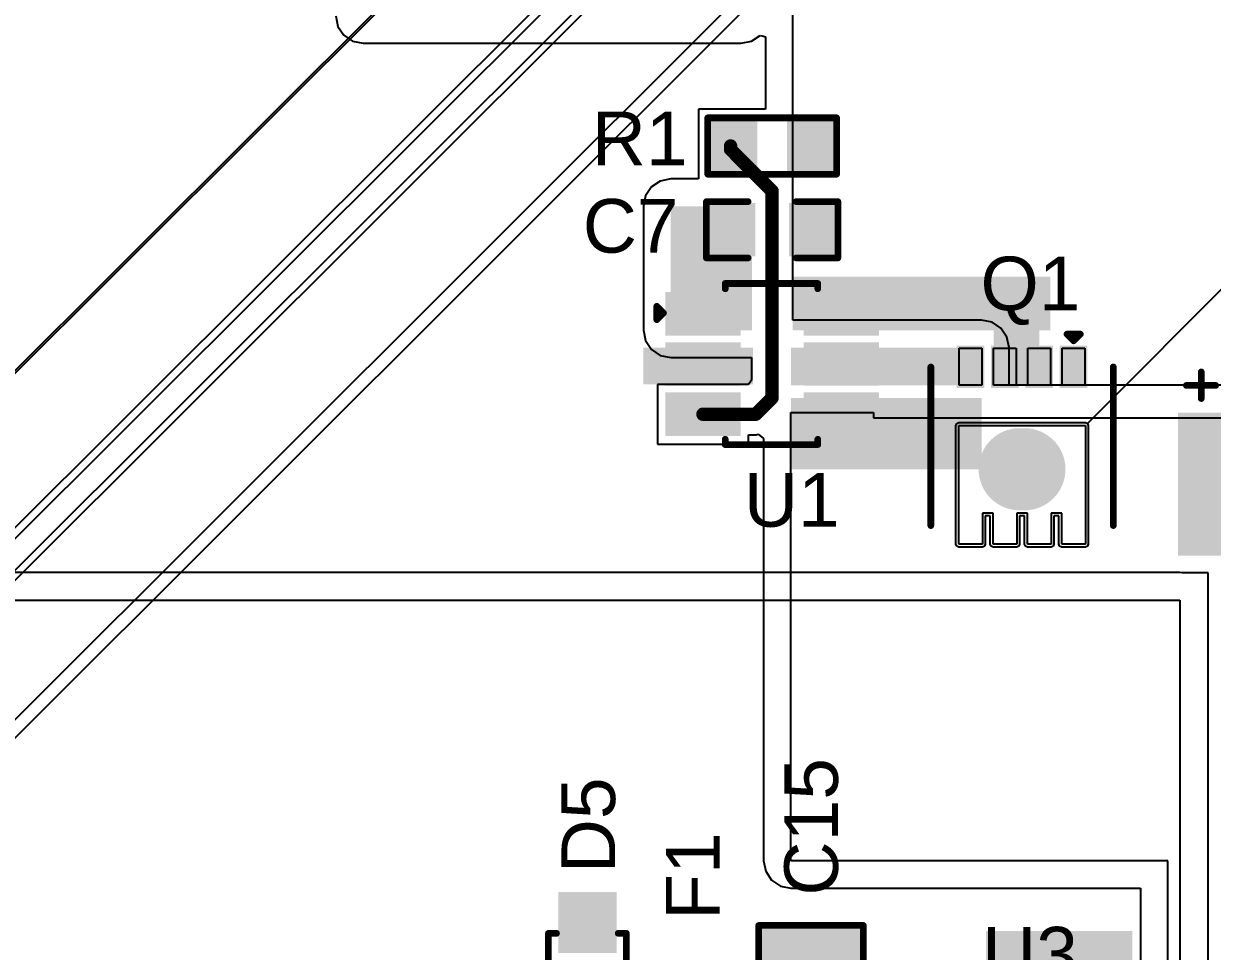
# Model space of a CAD drawing. Header units: inches. Extents: x -5 to 5258, y -4 to 5281.
# Drawn here: x 40.95 to 63.45, y 69.28 to 86.83 of the extents above; entities that cross this region are included whole.
import ezdxf

# ---------------------------------------------------------------- set-up
doc = ezdxf.new("R2010")
doc.units = ezdxf.units.IN
for name, color, linetype in [('Bottom Layer', 5, 'Continuous'), ('Top Layer', 1, 'Continuous'), ('Top Overlay', 2, 'Continuous'), ('Top Paste', 8, 'Continuous'), ('Top Solder', 216, 'Continuous')]:
    doc.layers.add(name, color=color, linetype=linetype)
doc.styles.add('Arial', font='', dxfattribs={"height": 0.2})
doc.styles.get('Arial').set_extended_font_data('Arial')

# ---------------------------------------------------------------- blocks, each defined once
blk = doc.blocks.new('28_UFQFPN__4_4__9')
at = {"layer": 'Top Solder'}
for p in [(-1.739, 1.711), (-1.589, -1.289), (-1.289, 2.211), (-1.289, -1.589), (1.561, -1.589), (1.711, 2.211), (2.211, 1.711), (2.211, -1.289)]:
    blk.add_line(p, (5248.373, 5235.421), dxfattribs=at)
blk = doc.blocks.new('SOT_23_6_14')
at = {"layer": 'Top Layer'}
for points in [[(-1.92, 1.26), (-0.7, 1.26), (-0.7, 0.64), (-1.92, 0.64)], [(0.7, 1.26), (1.92, 1.26), (1.92, 0.64), (0.7, 0.64)], [(-1.92, 0.31), (-0.7, 0.31), (-0.7, -0.31), (-1.92, -0.31)], [(0.7, 0.31), (1.92, 0.31), (1.92, -0.31), (0.7, -0.31)], [(-1.92, -0.64), (-0.7, -0.64), (-0.7, -1.26), (-1.92, -1.26)], [(0.7, -0.64), (1.92, -0.64), (1.92, -1.26), (0.7, -1.26)]]:
    blk.add_hatch(color=1, dxfattribs=at).paths.add_polyline_path(points)
at = {"layer": 'Top Paste'}
for points in [[(-1.92, 1.26), (-0.7, 1.26), (-0.7, 0.64), (-1.92, 0.64)], [(0.7, 1.26), (1.92, 1.26), (1.92, 0.64), (0.7, 0.64)], [(-1.92, 0.31), (-0.7, 0.31), (-0.7, -0.31), (-1.92, -0.31)], [(0.7, 0.31), (1.92, 0.31), (1.92, -0.31), (0.7, -0.31)], [(-1.92, -0.64), (-0.7, -0.64), (-0.7, -1.26), (-1.92, -1.26)], [(0.7, -0.64), (1.92, -0.64), (1.92, -1.26), (0.7, -1.26)]]:
    blk.add_hatch(color=8, dxfattribs=at).paths.add_polyline_path(points)
at = {"layer": 'Top Solder'}
for points in [[(-2.022, 1.362), (-0.598, 1.362), (-0.598, 0.538), (-2.022, 0.538)], [(0.598, 1.362), (2.022, 1.362), (2.022, 0.538), (0.598, 0.538)], [(-2.022, 0.412), (-0.598, 0.412), (-0.598, -0.412), (-2.022, -0.412)], [(0.598, 0.412), (2.022, 0.412), (2.022, -0.412), (0.598, -0.412)], [(-2.022, -0.538), (-0.598, -0.538), (-0.598, -1.362), (-2.022, -1.362)], [(0.598, -0.538), (2.022, -0.538), (2.022, -1.362), (0.598, -1.362)]]:
    blk.add_hatch(color=216, dxfattribs=at).paths.add_polyline_path(points)
at = {"layer": 'Top Overlay', "const_width": 0.127}
for points in [[(-0.889, 1.524), (0.864, 1.524)], [(-0.889, 1.424), (-0.889, 1.524)], [(0.864, 1.424), (0.864, 1.524)], [(-2.184, 1.092), (-2.057, 0.965)], [(-2.184, 0.838), (-2.184, 1.092)], [(-2.184, 0.838), (-2.057, 0.965)], [(-0.889, -1.524), (-0.889, -1.424)], [(-0.889, -1.524), (0.864, -1.524)], [(0.864, -1.524), (0.864, -1.424)]]:
    blk.add_lwpolyline(points, dxfattribs=at)
at = {"layer": 'Top Overlay', "const_width": 0.0635}
for points in [[(-0.921, 1.524, 1), (-0.857, 1.524, 1)], [(-0.921, 1.524, 1), (-0.857, 1.524, 1)], [(0.832, 1.524, 1), (0.895, 1.524, 1)], [(0.832, 1.524, 1), (0.895, 1.524, 1)], [(-0.921, 1.424, 1), (-0.857, 1.424, 1)], [(0.832, 1.424, 1), (0.895, 1.424, 1)], [(-2.216, 1.092, 1), (-2.153, 1.092, 1)], [(-2.216, 1.092, 1), (-2.153, 1.092, 1)], [(-2.216, 0.838, 1), (-2.153, 0.838, 1)], [(-2.216, 0.838, 1), (-2.153, 0.838, 1)], [(-2.089, 0.965, 1), (-2.026, 0.965, 1)], [(-2.089, 0.965, 1), (-2.026, 0.965, 1)], [(-0.921, -1.424, 1), (-0.857, -1.424, 1)], [(-0.921, -1.524, 1), (-0.857, -1.524, 1)], [(-0.921, -1.524, 1), (-0.857, -1.524, 1)], [(0.832, -1.424, 1), (0.895, -1.424, 1)], [(0.832, -1.524, 1), (0.895, -1.524, 1)], [(0.832, -1.524, 1), (0.895, -1.524, 1)]]:
    blk.add_lwpolyline(points, format="xyb", close=True, dxfattribs=at)
blk = doc.blocks.new('R___0603_89')
at = {"layer": 'Top Layer'}
for points in [[(-0.381, 0.4445), (-0.381, -0.4445), (-1.143, -0.4445), (-1.143, 0.4445)], [(1.143, 0.4445), (1.143, -0.4445), (0.381, -0.4445), (0.381, 0.4445)]]:
    blk.add_hatch(color=1, dxfattribs=at).paths.add_polyline_path(points)
at = {"layer": 'Top Paste'}
for points in [[(-0.381, 0.4445), (-0.381, -0.4445), (-1.143, -0.4445), (-1.143, 0.4445)], [(1.143, 0.4445), (1.143, -0.4445), (0.381, -0.4445), (0.381, 0.4445)]]:
    blk.add_hatch(color=8, dxfattribs=at).paths.add_polyline_path(points)
at = {"layer": 'Top Solder'}
for points in [[(-0.2794, 0.5461), (-0.2794, -0.5461), (-1.2446, -0.5461), (-1.2446, 0.5461)], [(1.2446, 0.5461), (1.2446, -0.5461), (0.2794, -0.5461), (0.2794, 0.5461)]]:
    blk.add_hatch(color=216, dxfattribs=at).paths.add_polyline_path(points)
at = {"layer": 'Top Overlay', "const_width": 0.127}
for points in [[(1.2192, 0.5334), (-1.2192, 0.5334)], [(-1.2192, 0.5334), (-1.2192, -0.5334)], [(1.2192, 0.5334), (1.2192, -0.5334)], [(1.2192, -0.5334), (-1.2192, -0.5334)]]:
    blk.add_lwpolyline(points, dxfattribs=at)
at = {"layer": 'Top Overlay', "const_width": 0.0635}
for points in [[(-1.25095, 0.5334, 1), (-1.18745, 0.5334, 1)], [(-1.25095, 0.5334, 1), (-1.18745, 0.5334, 1)], [(1.18745, 0.5334, 1), (1.25095, 0.5334, 1)], [(1.18745, 0.5334, 1), (1.25095, 0.5334, 1)], [(-1.25095, -0.5334, 1), (-1.18745, -0.5334, 1)], [(-1.25095, -0.5334, 1), (-1.18745, -0.5334, 1)], [(1.18745, -0.5334, 1), (1.25095, -0.5334, 1)], [(1.18745, -0.5334, 1), (1.25095, -0.5334, 1)]]:
    blk.add_lwpolyline(points, format="xyb", close=True, dxfattribs=at)
blk = doc.blocks.new('P____DI_3333_8_91')
at = {"layer": 'Top Layer'}
for points in [[(-0.62, 1.185), (-0.62, 0.765), (-1.32, 0.765), (-1.32, 1.185)], [(-0.62, 0.535), (-0.62, 0.115), (-1.32, 0.115), (-1.32, 0.535)], [(-0.62, -0.115), (-0.62, -0.535), (-1.32, -0.535), (-1.32, -0.115)], [(-0.62, -0.765), (-0.62, -1.185), (-1.32, -1.185), (-1.32, -0.765)]]:
    blk.add_hatch(color=1, dxfattribs=at).paths.add_polyline_path(points)
h = blk.add_hatch(color=1, dxfattribs=at)
edge = h.paths.add_edge_path()
edge.add_arc((0.97, 0.045), 0.675, 0, 180)
edge.add_line((0.295, 0.045), (0.295, -0.045))
edge.add_arc((0.97, -0.045), 0.675, 180, 360)
edge.add_line((1.645, -0.045), (1.645, 0.045))
at = {"layer": 'Top Paste'}
h = blk.add_hatch(color=8, dxfattribs=at)
edge = h.paths.add_edge_path()
edge.add_arc((0.97, 0.045), 0.675, 0, 180)
edge.add_line((0.295, 0.045), (0.295, -0.045))
edge.add_arc((0.97, -0.045), 0.675, 180, 360)
edge.add_line((1.645, -0.045), (1.645, 0.045))
at = {"layer": 'Top Solder'}
for points in [[(-0.57, 1.235), (-0.57, 0.715), (-1.37, 0.715), (-1.37, 1.235)], [(-0.57, 0.585), (-0.57, 0.065), (-1.37, 0.065), (-1.37, 0.585)], [(-0.57, -0.065), (-0.57, -0.585), (-1.37, -0.585), (-1.37, -0.065)], [(-0.57, -0.715), (-0.57, -1.235), (-1.37, -1.235), (-1.37, -0.715)]]:
    blk.add_hatch(color=216, dxfattribs=at).paths.add_polyline_path(points)
h = blk.add_hatch(color=216, dxfattribs=at)
edge = h.paths.add_edge_path()
edge.add_arc((0.97, 0.045), 0.777, 0, 180)
edge.add_line((0.193, 0.045), (0.193, -0.045))
edge.add_arc((0.97, -0.045), 0.777, 180, 360)
edge.add_line((1.747, -0.045), (1.747, 0.045))
at = {"layer": 'Top Layer'}
for p, q in [((0.14, 1.2), (0.14, 1.2)), ((0.14, 1.2), (2.39, 1.2)), ((0.14, -1.2), (0.14, 1.2)), ((2.39, 1.2), (2.39, 0.75)), ((2.39, 0.75), (1.8, 0.75)), ((1.8, 0.75), (1.8, 0.55)), ((1.8, 0.55), (2.39, 0.55)), ((2.39, 0.55), (2.39, 0.1)), ((2.39, 0.1), (1.8, 0.1)), ((1.8, 0.1), (1.8, -0.1)), ((1.8, -0.1), (2.39, -0.1)), ((2.39, -0.1), (2.39, -0.55)), ((2.39, -0.55), (1.8, -0.55)), ((1.8, -0.55), (1.8, -0.75)), ((1.8, -0.75), (2.39, -0.75)), ((2.39, -0.75), (2.39, -1.2)), ((2.39, -1.2), (0.14, -1.2))]:
    blk.add_line(p, q, dxfattribs=at)
at = {"layer": 'Top Overlay', "const_width": 0.127}
for points in [[(-0.965, 1.727), (2.035, 1.727)], [(-1.459, 0.977), (-1.586, 1.104)], [(-1.586, 0.85), (-1.586, 1.104)], [(-1.586, 0.85), (-1.459, 0.977)], [(2.035, -1.727), (-0.965, -1.727)]]:
    blk.add_lwpolyline(points, dxfattribs=at)
at = {"layer": 'Top Overlay', "const_width": 0.0635}
for points in [[(-0.997, 1.727, 1), (-0.933, 1.727, 1)], [(2.003, 1.727, 1), (2.067, 1.727, 1)], [(-1.618, 1.104, 1), (-1.555, 1.104, 1)], [(-1.618, 1.104, 1), (-1.555, 1.104, 1)], [(-1.618, 0.85, 1), (-1.555, 0.85, 1)], [(-1.618, 0.85, 1), (-1.555, 0.85, 1)], [(-1.491, 0.977, 1), (-1.428, 0.977, 1)], [(-1.491, 0.977, 1), (-1.428, 0.977, 1)], [(-0.997, -1.727, 1), (-0.933, -1.727, 1)], [(2.003, -1.727, 1), (2.067, -1.727, 1)]]:
    blk.add_lwpolyline(points, format="xyb", close=True, dxfattribs=at)
at = {"layer": 'Top Paste'}
for p, q in [((-1.32, 0.76), (-1.32, 1.19)), ((-1.32, 1.19), (-0.62, 1.19)), ((-0.62, 1.19), (-0.62, 1.19)), ((-0.62, 1.19), (-0.62, 0.76)), ((0.14, -1.2), (0.14, 1.2)), ((0.14, 1.2), (2.39, 1.2)), ((2.39, 1.2), (2.39, 0.75)), ((-0.62, 0.76), (-1.32, 0.76)), ((2.39, 0.75), (1.8, 0.75)), ((1.8, 0.75), (1.8, 0.55)), ((-1.32, 0.11), (-1.32, 0.54)), ((-1.32, 0.54), (-0.62, 0.54)), ((-0.62, 0.54), (-0.62, 0.54)), ((-0.62, 0.54), (-0.62, 0.11)), ((1.8, 0.55), (2.39, 0.55)), ((2.39, 0.55), (2.39, 0.1)), ((-0.62, 0.11), (-1.32, 0.11)), ((2.39, 0.1), (1.8, 0.1)), ((1.8, 0.1), (1.8, -0.1)), ((-1.32, -0.54), (-1.32, -0.11)), ((-1.32, -0.11), (-0.62, -0.11)), ((-0.62, -0.11), (-0.62, -0.11)), ((-0.62, -0.11), (-0.62, -0.54)), ((1.8, -0.1), (2.39, -0.1)), ((2.39, -0.1), (2.39, -0.55)), ((-0.62, -0.54), (-1.32, -0.54)), ((2.39, -0.55), (1.8, -0.55)), ((1.8, -0.55), (1.8, -0.75)), ((-1.32, -1.19), (-1.32, -0.76)), ((-1.32, -0.76), (-0.62, -0.76)), ((-0.62, -0.76), (-0.62, -0.76)), ((-0.62, -0.76), (-0.62, -1.19)), ((1.8, -0.75), (2.39, -0.75)), ((2.39, -0.75), (2.39, -1.2)), ((-0.62, -1.19), (-1.32, -1.19)), ((2.39, -1.2), (0.14, -1.2)), ((2.39, -1.2), (2.39, -1.2))]:
    blk.add_line(p, q, dxfattribs=at)
at = {"layer": 'Top Solder'}
for p, q in [((0.102, 1.238), (-5201.517, 5197.903)), ((0.086, 1.2), (0.102, 1.238)), ((0.086, -1.2), (0.086, 1.2)), ((0.102, 1.238), (0.14, 1.254)), ((0.14, 1.254), (2.39, 1.254)), ((2.39, 1.254), (2.428, 1.238)), ((2.428, 1.238), (2.444, 1.2)), ((2.444, 1.2), (2.444, 0.75)), ((2.39, 0.696), (1.854, 0.696)), ((1.854, 0.696), (1.854, 0.604)), ((2.428, 0.712), (2.39, 0.696)), ((2.444, 0.75), (2.428, 0.712)), ((1.854, 0.604), (2.39, 0.604)), ((2.39, 0.604), (2.428, 0.588)), ((2.428, 0.588), (2.444, 0.55)), ((2.444, 0.55), (2.444, 0.1)), ((2.39, 0.046), (1.854, 0.046)), ((1.854, 0.046), (1.854, -0.046)), ((2.428, 0.062), (2.39, 0.046)), ((2.444, 0.1), (2.428, 0.062)), ((1.854, -0.046), (2.39, -0.046)), ((2.39, -0.046), (2.428, -0.062)), ((2.428, -0.062), (2.444, -0.1)), ((2.444, -0.1), (2.444, -0.55)), ((2.39, -0.604), (1.854, -0.604)), ((1.854, -0.604), (1.854, -0.696)), ((2.428, -0.588), (2.39, -0.604)), ((2.444, -0.55), (2.428, -0.588)), ((1.854, -0.696), (2.39, -0.696)), ((2.39, -0.696), (2.428, -0.712)), ((2.428, -0.712), (2.444, -0.75)), ((2.444, -0.75), (2.444, -1.2)), ((0.102, -1.238), (0.086, -1.2)), ((0.14, -1.254), (0.102, -1.238)), ((2.39, -1.254), (0.14, -1.254)), ((2.428, -1.238), (2.39, -1.254)), ((2.444, -1.2), (2.428, -1.238))]:
    blk.add_line(p, q, dxfattribs=at)
blk = doc.blocks.new('SOD_123_126')
at = {"layer": 'Top Layer'}
for points in [[(-1.1, 0.45), (-1.1, -0.45), (-2.05, -0.45), (-2.05, 0.45)], [(2.05, 0.45), (2.05, -0.45), (1.1, -0.45), (1.1, 0.45)]]:
    blk.add_hatch(color=1, dxfattribs=at).paths.add_polyline_path(points)
at = {"layer": 'Top Overlay'}
for points in [[(0.965, 0.508), (2.819, 0.508), (2.819, 0.8), (0.965, 0.8)], [(2.12, -0.79), (2.819, -0.79), (2.819, 0.785), (2.12, 0.785)], [(0.965, -0.8), (2.819, -0.8), (2.819, -0.508), (0.965, -0.508)]]:
    blk.add_hatch(color=2, dxfattribs=at).paths.add_polyline_path(points)
at = {"layer": 'Top Paste'}
for points in [[(-1.1, 0.45), (-1.1, -0.45), (-2.05, -0.45), (-2.05, 0.45)], [(2.05, 0.45), (2.05, -0.45), (1.1, -0.45), (1.1, 0.45)]]:
    blk.add_hatch(color=8, dxfattribs=at).paths.add_polyline_path(points)
at = {"layer": 'Top Solder'}
for points in [[(-0.998, 0.552), (-0.998, -0.552), (-2.152, -0.552), (-2.152, 0.552)], [(2.152, 0.552), (2.152, -0.552), (0.998, -0.552), (0.998, 0.552)]]:
    blk.add_hatch(color=216, dxfattribs=at).paths.add_polyline_path(points)
at = {"layer": 'Top Overlay', "const_width": 0.127}
for points in [[(0.965, 0.737), (-1.372, 0.737)], [(-1.372, 0.584), (-1.372, 0.737)], [(-1.372, -0.737), (-1.372, -0.584)], [(0.965, -0.737), (-1.372, -0.737)]]:
    blk.add_lwpolyline(points, dxfattribs=at)
at = {"layer": 'Top Overlay', "const_width": 0.0635}
for points in [[(-1.403, 0.737, 1), (-1.34, 0.737, 1)], [(-1.403, 0.737, 1), (-1.34, 0.737, 1)], [(0.933, 0.737, 1), (0.997, 0.737, 1)], [(-1.403, 0.584, 1), (-1.34, 0.584, 1)], [(-1.403, -0.584, 1), (-1.34, -0.584, 1)], [(-1.403, -0.737, 1), (-1.34, -0.737, 1)], [(-1.403, -0.737, 1), (-1.34, -0.737, 1)], [(0.933, -0.737, 1), (0.997, -0.737, 1)]]:
    blk.add_lwpolyline(points, format="xyb", close=True, dxfattribs=at)
blk = doc.blocks.new('C___1206_154')
at = {"layer": 'Top Layer'}
for points in [[(-2.032, 0.889), (-0.508, 0.889), (-0.508, -0.889), (-2.032, -0.889)], [(0.508, 0.889), (2.032, 0.889), (2.032, -0.889), (0.508, -0.889)]]:
    blk.add_hatch(color=1, dxfattribs=at).paths.add_polyline_path(points)
at = {"layer": 'Top Paste'}
for points in [[(-2.032, 0.889), (-0.508, 0.889), (-0.508, -0.889), (-2.032, -0.889)], [(0.508, 0.889), (2.032, 0.889), (2.032, -0.889), (0.508, -0.889)]]:
    blk.add_hatch(color=8, dxfattribs=at).paths.add_polyline_path(points)
at = {"layer": 'Top Solder'}
for points in [[(-2.134, 0.991), (-0.406, 0.991), (-0.406, -0.991), (-2.134, -0.991)], [(0.406, 0.991), (2.134, 0.991), (2.134, -0.991), (0.406, -0.991)]]:
    blk.add_hatch(color=216, dxfattribs=at).paths.add_polyline_path(points)
at = {"layer": 'Top Overlay', "const_width": 0.127}
for points in [[(-0.61, 0.991), (-2.134, 0.991)], [(-2.134, -0.991), (-2.134, 0.991)], [(2.134, 0.991), (0.61, 0.991)], [(2.134, -0.991), (2.134, 0.991)], [(-0.61, -0.991), (-2.134, -0.991)], [(2.134, -0.991), (0.61, -0.991)]]:
    blk.add_lwpolyline(points, dxfattribs=at)
at = {"layer": 'Top Overlay', "const_width": 0.0635}
for points in [[(-2.165, 0.991, 1), (-2.102, 0.991, 1)], [(-2.165, 0.991, 1), (-2.102, 0.991, 1)], [(-0.641, 0.991, 1), (-0.578, 0.991, 1)], [(0.578, 0.991, 1), (0.641, 0.991, 1)], [(2.102, 0.991, 1), (2.165, 0.991, 1)], [(2.102, 0.991, 1), (2.165, 0.991, 1)], [(-2.165, -0.991, 1), (-2.102, -0.991, 1)], [(-2.165, -0.991, 1), (-2.102, -0.991, 1)], [(-0.641, -0.991, 1), (-0.578, -0.991, 1)], [(0.578, -0.991, 1), (0.641, -0.991, 1)], [(2.102, -0.991, 1), (2.165, -0.991, 1)], [(2.102, -0.991, 1), (2.165, -0.991, 1)]]:
    blk.add_lwpolyline(points, format="xyb", close=True, dxfattribs=at)
blk = doc.blocks.new('C___0603_162')
at = {"layer": 'Top Layer'}
for points in [[(-0.381, 0.445), (-0.381, -0.445), (-1.143, -0.445), (-1.143, 0.445)], [(1.143, 0.445), (1.143, -0.445), (0.381, -0.445), (0.381, 0.445)]]:
    blk.add_hatch(color=1, dxfattribs=at).paths.add_polyline_path(points)
at = {"layer": 'Top Paste'}
for points in [[(-0.381, 0.445), (-0.381, -0.445), (-1.143, -0.445), (-1.143, 0.445)], [(1.143, 0.445), (1.143, -0.445), (0.381, -0.445), (0.381, 0.445)]]:
    blk.add_hatch(color=8, dxfattribs=at).paths.add_polyline_path(points)
at = {"layer": 'Top Solder'}
for points in [[(-0.321, 0.504), (-0.321, -0.504), (-1.203, -0.504), (-1.203, 0.504)], [(1.203, 0.504), (1.203, -0.504), (0.321, -0.504), (0.321, 0.504)]]:
    blk.add_hatch(color=216, dxfattribs=at).paths.add_polyline_path(points)
at = {"layer": 'Top Overlay', "const_width": 0.127}
for points in [[(-1.245, 0.533), (-0.457, 0.533)], [(-1.245, -0.533), (-1.245, 0.533)], [(0.457, 0.533), (1.245, 0.533)], [(1.245, -0.533), (1.245, 0.533)], [(-1.245, -0.533), (-0.457, -0.533)], [(0.457, -0.533), (1.245, -0.533)]]:
    blk.add_lwpolyline(points, dxfattribs=at)
at = {"layer": 'Top Overlay', "const_width": 0.0635}
for points in [[(-1.276, 0.533, 1), (-1.213, 0.533, 1)], [(-1.276, 0.533, 1), (-1.213, 0.533, 1)], [(-0.489, 0.533, 1), (-0.425, 0.533, 1)], [(0.425, 0.533, 1), (0.489, 0.533, 1)], [(1.213, 0.533, 1), (1.276, 0.533, 1)], [(1.213, 0.533, 1), (1.276, 0.533, 1)], [(-1.276, -0.533, 1), (-1.213, -0.533, 1)], [(-1.276, -0.533, 1), (-1.213, -0.533, 1)], [(-0.489, -0.533, 1), (-0.425, -0.533, 1)], [(0.425, -0.533, 1), (0.489, -0.533, 1)], [(1.213, -0.533, 1), (1.276, -0.533, 1)], [(1.213, -0.533, 1), (1.276, -0.533, 1)]]:
    blk.add_lwpolyline(points, format="xyb", close=True, dxfattribs=at)
blk = doc.blocks.new('UCD_220_F_10__D___167')
at = {"layer": 'Top Layer'}
for points in [[(-6, 1.25), (-2, 1.25), (-2, -1.25), (-6, -1.25)], [(2, 1.25), (6, 1.25), (6, -1.25), (2, -1.25)]]:
    blk.add_hatch(color=1, dxfattribs=at).paths.add_polyline_path(points)
at = {"layer": 'Top Paste'}
for points in [[(-6, 1.25), (-2, 1.25), (-2, -1.25), (-6, -1.25)], [(2, 1.25), (6, 1.25), (6, -1.25), (2, -1.25)]]:
    blk.add_hatch(color=8, dxfattribs=at).paths.add_polyline_path(points)
at = {"layer": 'Top Solder'}
for points in [[(-6.102, 1.352), (-1.898, 1.352), (-1.898, -1.352), (-6.102, -1.352)], [(1.898, 1.352), (6.102, 1.352), (6.102, -1.352), (1.898, -1.352)]]:
    blk.add_hatch(color=216, dxfattribs=at).paths.add_polyline_path(points)
at = {"layer": 'Top Overlay', "const_width": 0.127}
for points in [[(-5.131, 3.708), (-3.632, 5.207)], [(-3.632, 5.207), (5.131, 5.207)], [(5.131, 1.499), (5.131, 5.207)], [(-5.131, 1.524), (-5.131, 3.708)], [(-5.664, 1.618), (-5.664, 2.121)], [(-5.946, 1.866), (-5.392, 1.866)], [(-5.131, -3.708), (-5.131, -1.524)], [(5.131, -5.207), (5.131, -1.499)], [(-5.131, -3.708), (-3.632, -5.207)], [(-3.632, -5.207), (5.131, -5.207)]]:
    blk.add_lwpolyline(points, dxfattribs=at)
at = {"layer": 'Top Overlay', "const_width": 0.0635}
for points in [[(-3.664, 5.207, 1), (-3.6, 5.207, 1)], [(-3.664, 5.207, 1), (-3.6, 5.207, 1)], [(5.099, 5.207, 1), (5.163, 5.207, 1)], [(5.099, 5.207, 1), (5.163, 5.207, 1)], [(-5.163, 3.708, 1), (-5.099, 3.708, 1)], [(-5.163, 3.708, 1), (-5.099, 3.708, 1)], [(-5.696, 2.121, 1), (-5.632, 2.121, 1)], [(-5.977, 1.866, 1), (-5.914, 1.866, 1)], [(-5.424, 1.866, 1), (-5.36, 1.866, 1)], [(-5.696, 1.618, 1), (-5.632, 1.618, 1)], [(-5.163, 1.524, 1), (-5.099, 1.524, 1)], [(5.099, 1.499, 1), (5.163, 1.499, 1)], [(-5.163, -1.524, 1), (-5.099, -1.524, 1)], [(5.099, -1.499, 1), (5.163, -1.499, 1)], [(-5.163, -3.708, 1), (-5.099, -3.708, 1)], [(-5.163, -3.708, 1), (-5.099, -3.708, 1)], [(-3.664, -5.207, 1), (-3.6, -5.207, 1)], [(-3.664, -5.207, 1), (-3.6, -5.207, 1)], [(5.099, -5.207, 1), (5.163, -5.207, 1)], [(5.099, -5.207, 1), (5.163, -5.207, 1)]]:
    blk.add_lwpolyline(points, format="xyb", close=True, dxfattribs=at)

msp = doc.modelspace()

# ---------------------------------------------------------------- hatches: boundary and pattern name
at = {"layer": 'Top Layer'}
for points in [[(54.739, 83.376), (53.2, 83.376), (53.2, 81.032), (54.739, 81.032)], [(55.511, 81.032), (60.386, 81.032), (60.386, 82.042), (55.511, 82.042)], [(59.316, 79.991), (60.176, 79.991), (60.176, 81.342), (59.316, 81.342)], [(52.682, 80.006), (54.76, 80.006), (54.76, 80.702), (52.682, 80.702)], [(55.475, 79.991), (59.086, 79.991), (59.086, 80.702), (55.475, 80.702)], [(55.475, 78.401), (59.086, 78.401), (59.086, 79.752), (55.475, 79.752)], [(59.166, 67.324), (61.941, 67.324), (61.941, 69.667), (59.166, 69.667)]]:
    msp.add_hatch(color=1, dxfattribs=at).paths.add_polyline_path(points)

# ---------------------------------------------------------------- linework, layer by layer
at = {"layer": 'Bottom Layer'}
for p, q in [((62.84, 76.445), (37.719, 76.445)), ((62.873, 76.438), (62.84, 76.445)), ((63.373, 76.438), (62.873, 76.438)), ((63.373, 26.715), (63.373, 76.438)), ((4.623, 75.927), (62.84, 75.927)), ((62.84, 75.927), (62.84, 70.304)), ((62.84, 70.304), (62.84, 61.833))]:
    msp.add_line(p, q, dxfattribs=at)
at = {"layer": 'Top Layer'}
for p, q in [((55.511, 81.22), (55.511, 90.048)), ((46.858, 86.98), (46.897, 86.781)), ((46.897, 86.781), (47.009, 86.613)), ((47.009, 86.613), (47.177, 86.501)), ((47.177, 86.501), (47.376, 86.462)), ((47.376, 86.462), (54.531, 86.462)), ((54.531, 86.462), (54.729, 86.501)), ((54.729, 86.501), (54.892, 86.61)), ((54.892, 86.61), (54.953, 86.597)), ((54.953, 86.597), (54.993, 86.584)), ((54.993, 86.584), (54.993, 85.317)), ((54.993, 85.317), (54.993, 85.215)), ((54.993, 85.215), (53.723, 85.215)), ((53.723, 85.215), (53.723, 83.894)), ((52.833, 83.743), (52.721, 83.575)), ((53.001, 83.855), (52.833, 83.743)), ((53.2, 83.894), (53.001, 83.855)), ((53.723, 83.894), (53.2, 83.894)), ((52.721, 83.575), (52.682, 83.376)), ((52.682, 83.376), (52.682, 81.032)), ((52.682, 81.032), (52.721, 80.834)), ((59.086, 81.22), (55.511, 81.22)), ((59.284, 81.181), (59.086, 81.22)), ((59.452, 81.068), (59.284, 81.181)), ((59.564, 80.9), (59.452, 81.068)), ((52.721, 80.834), (52.833, 80.666)), ((59.604, 80.702), (59.564, 80.9)), ((52.833, 80.666), (53.001, 80.553)), ((59.604, 79.991), (59.604, 80.702)), ((53.001, 80.553), (53.2, 80.514)), ((53.2, 80.514), (54.73, 80.514)), ((54.73, 80.514), (54.73, 80.084)), ((54.674, 80.006), (52.946, 80.006)), ((52.946, 80.006), (52.946, 78.878)), ((54.73, 80.084), (54.674, 80.006)), ((70.378, 79.991), (59.604, 79.991)), ((55.475, 70.993), (55.475, 79.473)), ((55.475, 79.473), (57.04, 79.473)), ((57.04, 79.473), (57.04, 79.371)), ((57.04, 79.371), (70.39, 79.371)), ((54.674, 78.878), (54.674, 79.054)), ((54.674, 79.054), (54.808, 79.054)), ((54.808, 79.054), (54.856, 79.063)), ((54.856, 79.063), (54.957, 78.98)), ((54.957, 78.98), (54.957, 78.401)), ((52.946, 78.878), (54.674, 78.878)), ((54.957, 78.401), (54.957, 70.993)), ((54.957, 70.993), (54.997, 70.795)), ((62.611, 70.993), (55.475, 70.993)), ((62.611, 64.57), (62.611, 70.993)), ((54.997, 70.795), (55.109, 70.627)), ((55.109, 70.627), (55.277, 70.514)), ((55.277, 70.514), (55.475, 70.475)), ((55.475, 70.475), (62.093, 70.475)), ((62.093, 70.475), (62.093, 67.128))]:
    msp.add_line(p, q, dxfattribs=at)
at = {"layer": 'Top Layer', "const_width": 0.254}
for points in [[(54.332, 84.453), (54.332, 84.517)], [(54.332, 84.453), (55.118, 83.667)], [(55.118, 79.752), (55.118, 83.667)], [(54.808, 79.442), (55.118, 79.752)], [(53.81, 79.442), (54.808, 79.442)]]:
    msp.add_lwpolyline(points, dxfattribs=at)
at = {"layer": 'Top Layer', "const_width": 0.127}
for points in [[(54.269, 84.517, 1), (54.396, 84.517, 1)], [(54.269, 84.453, 1), (54.396, 84.453, 1)], [(54.269, 84.453, 1), (54.396, 84.453, 1)], [(55.054, 83.667, 1), (55.181, 83.667, 1)], [(55.054, 83.667, 1), (55.181, 83.667, 1)], [(55.054, 79.752, 1), (55.181, 79.752, 1)], [(55.054, 79.752, 1), (55.181, 79.752, 1)], [(53.746, 79.442, 1), (53.873, 79.442, 1)], [(54.745, 79.442, 1), (54.872, 79.442, 1)], [(54.745, 79.442, 1), (54.872, 79.442, 1)]]:
    msp.add_lwpolyline(points, format="xyb", close=True, dxfattribs=at)

# ---------------------------------------------------------------- block references
for name, p in [('28_UFQFPN__4_4__9', (9.381, 45.468)), ('C___0603_162', (55.12, 82.932)), ('UCD_220_F_10__D___167', (68.908, 78.121)), ('SOT_23_6_14', (55.12, 80.392))]:
    msp.add_blockref(name, p)
for name, p, rotation in [('P____DI_3333_8_91', (59.851, 79.371), 270), ('R___0603_89', (55.12, 84.517), 180), ('SOD_123_126', (51.621, 68.249), 270), ('C___1206_154', (55.856, 67.635), 270)]:
    msp.add_blockref(name, p, dxfattribs=dict(rotation=rotation))

# ---------------------------------------------------------------- texts
at = {"layer": 'Top Overlay', "style": 'Arial'}
for s, p in [('R1', (51.704, 84.153)), ('C7', (51.534, 82.499)), ('Q1', (59.064, 81.408)), ('U1', (54.585, 77.313)), ('U3', (59.094, 68.726))]:
    msp.add_text(s, height=1.016, dxfattribs=at).set_placement(p)
for s, p in [('C15', (56.365, 70.333)), ('D5', (52.146, 70.756)), ('F1', (54.123, 69.875))]:
    msp.add_text(s, height=1.016, rotation=90, dxfattribs=at).set_placement(p)

doc.saveas('drawing.dxf')
